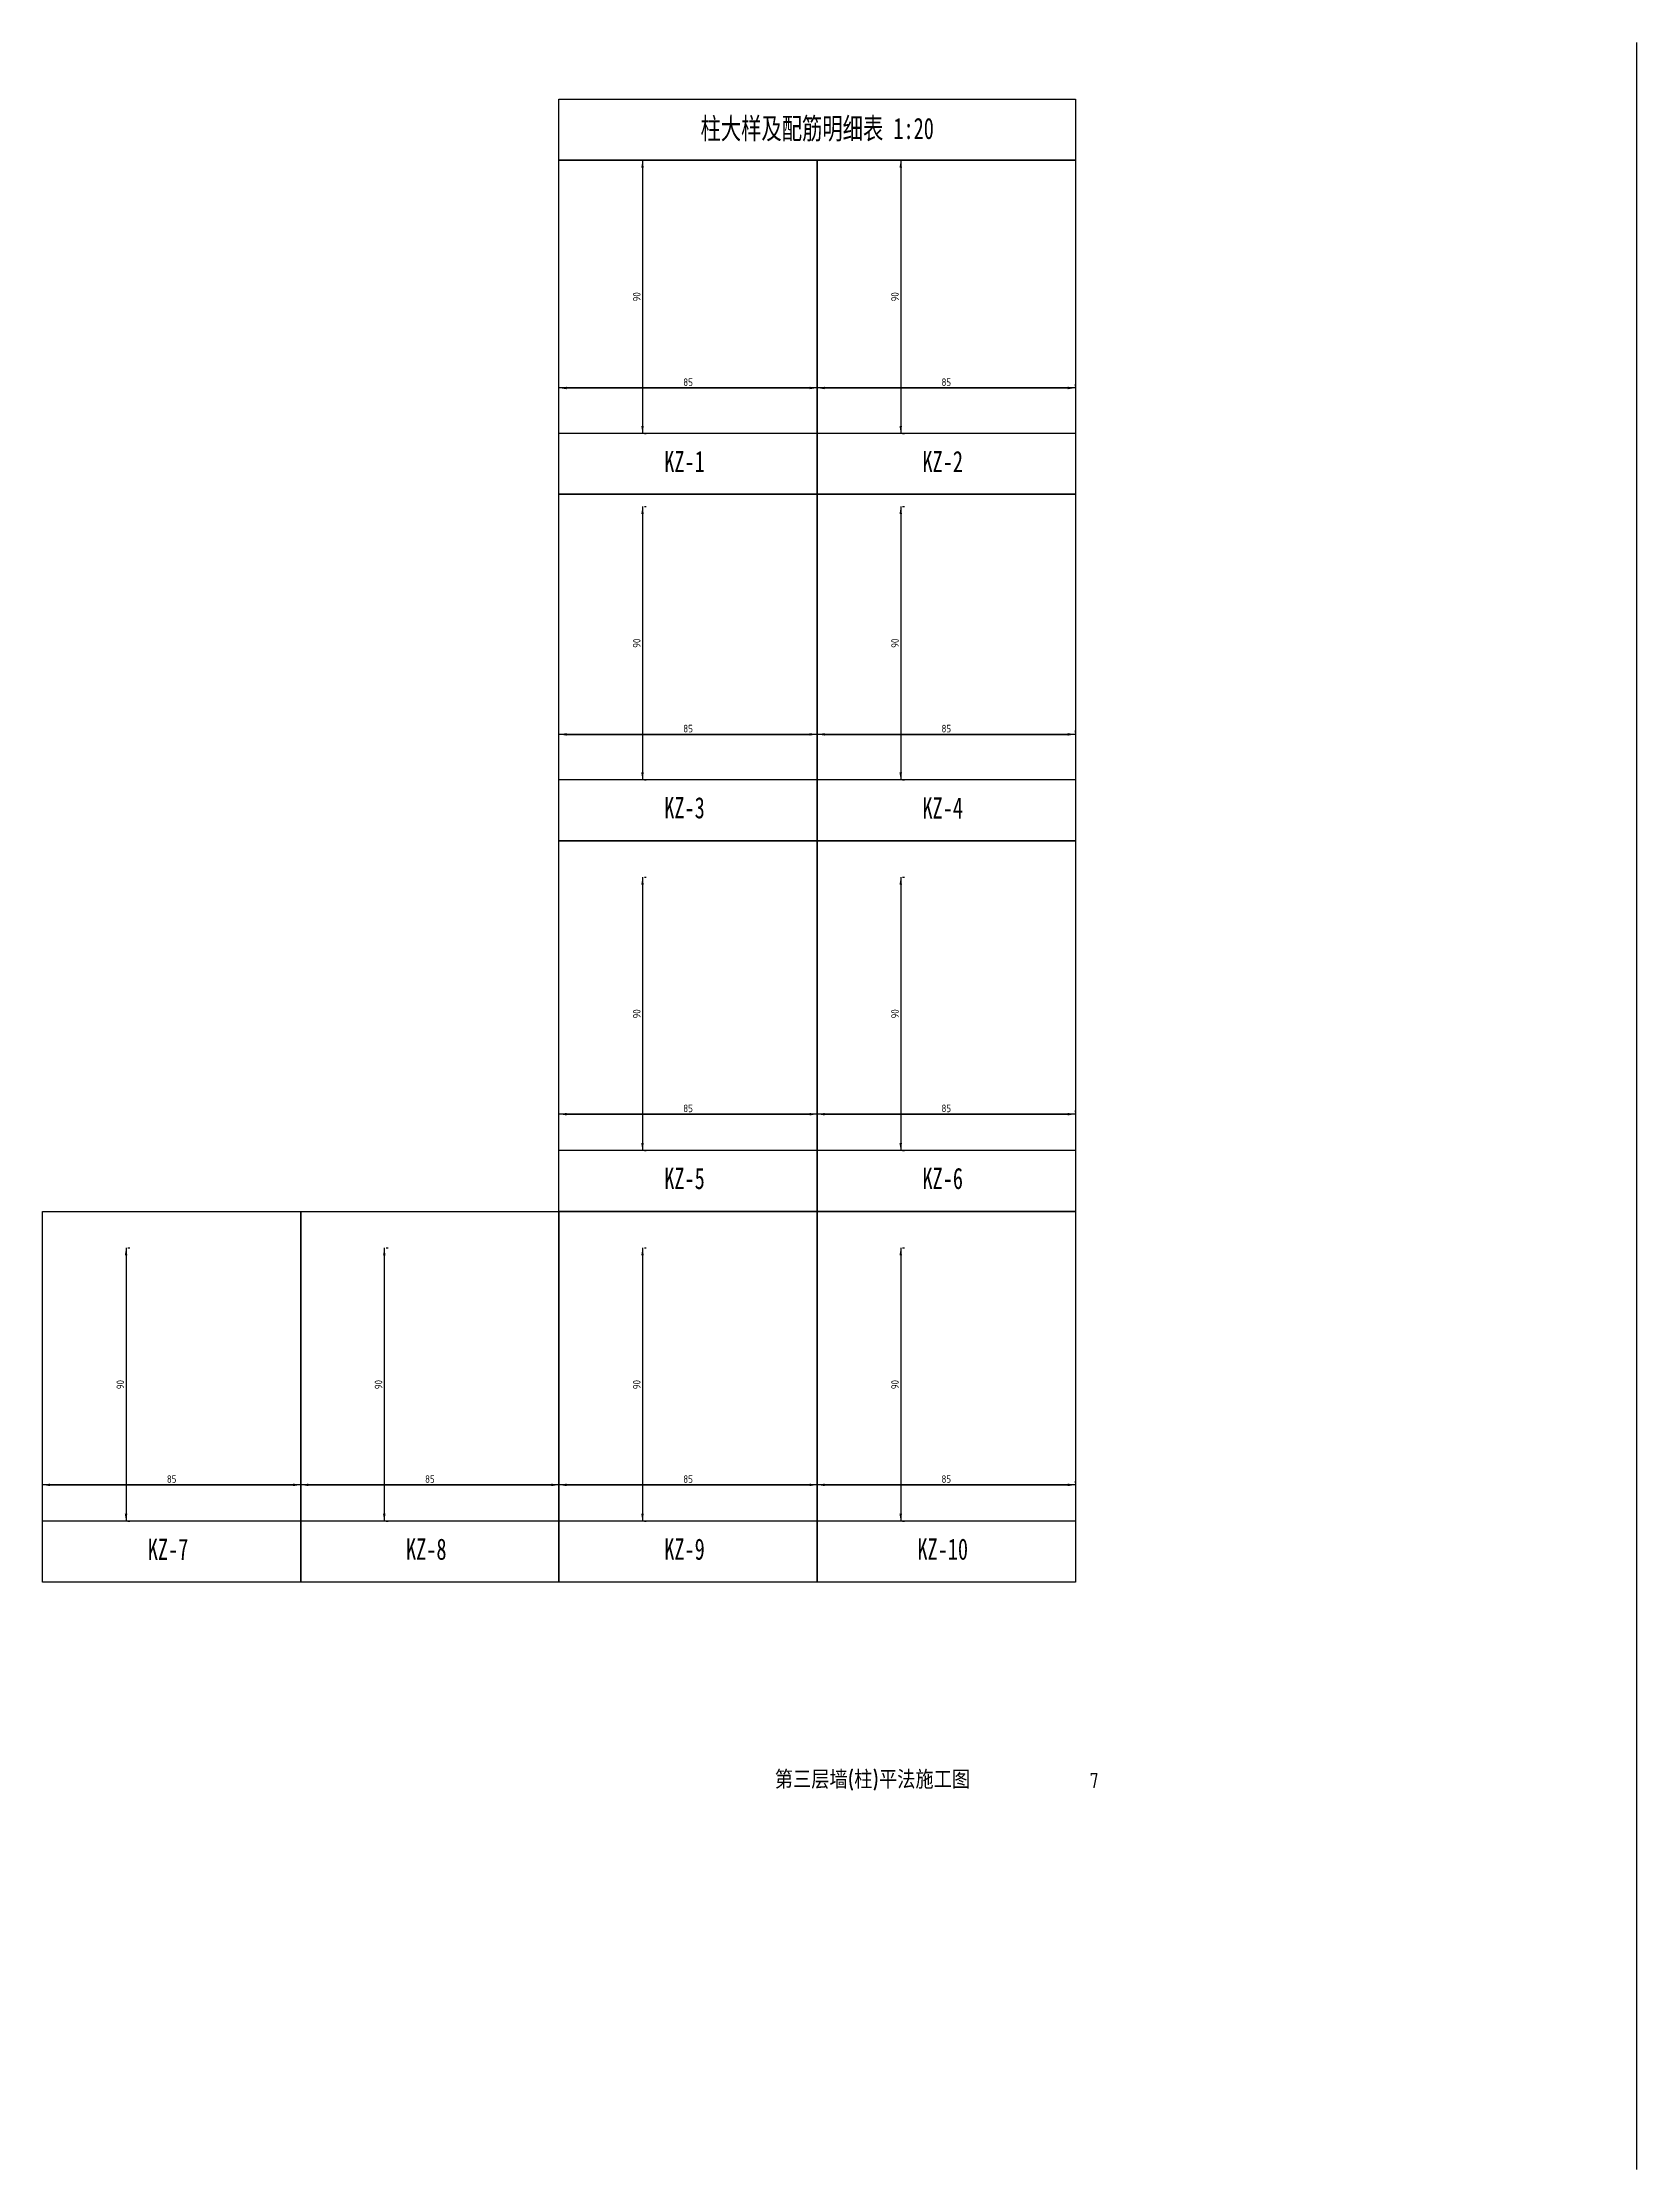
# Model space of a CAD drawing. Header units: millimetres. Extents: x 0 to 5000, y -622 to 594.
# Drawn here: x 2475 to 3000, y -106 to 594 of the extents above; entities that cross this region are included whole.
import ezdxf

# ---------------------------------------------------------------- set-up
doc = ezdxf.new("R2010")
doc.units = ezdxf.units.MM
doc.header["$LTSCALE"] = 0.01
doc.layers.add('PUB_TEXT', color=7, linetype='Continuous')
doc.styles.add('hztxt', font='tssdeng.shx', dxfattribs={"bigfont": 'hztxt.shx'})
doc.styles.get("Standard").update_dxf_attribs({"font": 'gbenor.shx'})
doc.styles.add('宋体', font='')
doc.styles.get('宋体').set_extended_font_data('SimSun')
doc.dimstyles.new('ISO-25', dxfattribs={"dimtxt": 2.5, "dimasz": 2.5, "dimexe": 1.25, "dimexo": 0.625, "dimtad": 1, "dimtxsty": 'Standard', "dimcen": 2.5, "dimadec": 0, "dimazin": 0, "dimtfac": 1, "dimtmove": 0, "dimatfit": 3, "dimfxl": 1, "dimarcsym": 0})

# ---------------------------------------------------------------- blocks, each defined once
blk = doc.blocks.new('*D31')
at = {"layer": 'Defpoints', "color": 0, "lineweight": -2, "transparency": 16777216}
for p, q in [((2645.317091291072, 480.9344465247777), (2645.317091291072, 481.5594465247777)), ((2647.817091291072, 480.3094465247777), (2727.817091291072, 480.3094465247777)), ((2730.317091291072, 480.9344465247777), (2730.317091291072, 481.5594465247777))]:
    blk.add_line(p, q, dxfattribs=at)
at = {"layer": 'Defpoints', "color": 0, "transparency": 16777216}
for p in [(2645.317091291072, 480.3094465247777), (2730.317091291072, 480.3094465247777), (2730.317091291072, 480.3094465247777)]:
    blk.add_point(p, dxfattribs=at)
for points in [[(2647.817091291072, 480.7261131914444), (2647.817091291072, 479.8927798581111), (2645.317091291072, 480.3094465247777)], [(2727.817091291072, 480.7261131914444), (2727.817091291072, 479.8927798581111), (2730.317091291072, 480.3094465247777)]]:
    blk.add_solid(points, dxfattribs=at)
at = {"layer": 'Defpoints', "color": 0, "transparency": 16777216, "insert": (2687.817091291072, 482.210878994082), "char_height": 2.5, "attachment_point": 5}
blk.add_mtext('85', dxfattribs=at)
blk = doc.blocks.new('*D32')
at = {"layer": 'Defpoints', "color": 0, "lineweight": -2, "transparency": 16777216}
for p, q in [((2673.442091291073, 555.309446524778), (2674.06709129108, 555.309446524778)), ((2672.81709129108, 552.809446524778), (2672.81709129108, 467.809446524778)), ((2673.442091291073, 465.309446524778), (2674.06709129108, 465.309446524778))]:
    blk.add_line(p, q, dxfattribs=at)
at = {"layer": 'Defpoints', "color": 0, "transparency": 16777216}
for p in [(2672.817091291073, 555.309446524778), (2672.817091291073, 465.309446524778), (2672.81709129108, 465.309446524778)]:
    blk.add_point(p, dxfattribs=at)
for points in [[(2672.400424624414, 552.809446524778), (2673.233757957747, 552.809446524778), (2672.81709129108, 555.309446524778)], [(2672.400424624414, 467.809446524778), (2673.233757957747, 467.809446524778), (2672.81709129108, 465.309446524778)]]:
    blk.add_solid(points, dxfattribs=at)
at = {"layer": 'Defpoints', "color": 0, "transparency": 16777216, "insert": (2670.915658821775, 510.3094465247771), "char_height": 2.5, "attachment_point": 5, "rotation": 90}
blk.add_mtext('90', dxfattribs=at)
blk = doc.blocks.new('*D33')
at = {"layer": 'Defpoints', "color": 0, "lineweight": -2, "transparency": 16777216}
for p, q in [((2730.317091291072, 480.9344465247777), (2730.317091291072, 481.5594465247777)), ((2732.817091291072, 480.3094465247777), (2812.817091291072, 480.3094465247777)), ((2815.317091291072, 480.9344465247777), (2815.317091291072, 481.5594465247777))]:
    blk.add_line(p, q, dxfattribs=at)
at = {"layer": 'Defpoints', "color": 0, "transparency": 16777216}
for p in [(2730.317091291072, 480.3094465247777), (2815.317091291072, 480.3094465247777), (2815.317091291072, 480.3094465247777)]:
    blk.add_point(p, dxfattribs=at)
for points in [[(2732.817091291072, 480.7261131914444), (2732.817091291072, 479.8927798581111), (2730.317091291072, 480.3094465247777)], [(2812.817091291072, 480.7261131914444), (2812.817091291072, 479.8927798581111), (2815.317091291072, 480.3094465247777)]]:
    blk.add_solid(points, dxfattribs=at)
at = {"layer": 'Defpoints', "color": 0, "transparency": 16777216, "insert": (2772.817091291072, 482.210878994082), "char_height": 2.5, "attachment_point": 5}
blk.add_mtext('85', dxfattribs=at)
blk = doc.blocks.new('*D34')
at = {"layer": 'Defpoints', "color": 0, "lineweight": -2, "transparency": 16777216}
for p, q in [((2758.442091291073, 555.309446524778), (2759.067091291081, 555.309446524778)), ((2757.817091291081, 552.809446524778), (2757.817091291081, 467.809446524778)), ((2758.442091291073, 465.309446524778), (2759.067091291081, 465.309446524778))]:
    blk.add_line(p, q, dxfattribs=at)
at = {"layer": 'Defpoints', "color": 0, "transparency": 16777216}
for p in [(2757.817091291073, 555.309446524778), (2757.817091291073, 465.309446524778), (2757.817091291081, 465.309446524778)]:
    blk.add_point(p, dxfattribs=at)
for points in [[(2757.400424624414, 552.809446524778), (2758.233757957747, 552.809446524778), (2757.817091291081, 555.309446524778)], [(2757.400424624414, 467.809446524778), (2758.233757957747, 467.809446524778), (2757.817091291081, 465.309446524778)]]:
    blk.add_solid(points, dxfattribs=at)
at = {"layer": 'Defpoints', "color": 0, "transparency": 16777216, "insert": (2755.915658821776, 510.3094465247771), "char_height": 2.5, "attachment_point": 5, "rotation": 90}
blk.add_mtext('90', dxfattribs=at)
blk = doc.blocks.new('*D35')
at = {"layer": 'Defpoints', "color": 0, "lineweight": -2, "transparency": 16777216}
for p, q in [((2645.317091291072, 366.9344465247777), (2645.317091291072, 367.5594465247777)), ((2647.817091291072, 366.3094465247777), (2727.817091291072, 366.3094465247777)), ((2730.317091291072, 366.9344465247777), (2730.317091291072, 367.5594465247777))]:
    blk.add_line(p, q, dxfattribs=at)
at = {"layer": 'Defpoints', "color": 0, "transparency": 16777216}
for p in [(2645.317091291072, 366.3094465247777), (2730.317091291072, 366.3094465247777), (2730.317091291072, 366.3094465247777)]:
    blk.add_point(p, dxfattribs=at)
for points in [[(2647.817091291072, 366.7261131914444), (2647.817091291072, 365.8927798581111), (2645.317091291072, 366.3094465247777)], [(2727.817091291072, 366.7261131914444), (2727.817091291072, 365.8927798581111), (2730.317091291072, 366.3094465247777)]]:
    blk.add_solid(points, dxfattribs=at)
at = {"layer": 'Defpoints', "color": 0, "transparency": 16777216, "insert": (2687.817091291072, 368.210878994082), "char_height": 2.5, "attachment_point": 5}
blk.add_mtext('85', dxfattribs=at)
blk = doc.blocks.new('*D36')
at = {"layer": 'Defpoints', "color": 0, "lineweight": -2, "transparency": 16777216}
for p, q in [((2673.442091291073, 441.309446524778), (2674.067091291081, 441.309446524778)), ((2672.817091291081, 438.809446524778), (2672.817091291081, 353.8094465247779)), ((2673.442091291073, 351.3094465247779), (2674.067091291081, 351.3094465247779))]:
    blk.add_line(p, q, dxfattribs=at)
at = {"layer": 'Defpoints', "color": 0, "transparency": 16777216}
for p in [(2672.817091291073, 441.309446524778), (2672.817091291073, 351.3094465247779), (2672.817091291081, 351.3094465247779)]:
    blk.add_point(p, dxfattribs=at)
for points in [[(2672.400424624414, 438.809446524778), (2673.233757957747, 438.809446524778), (2672.817091291081, 441.309446524778)], [(2672.400424624414, 353.8094465247779), (2673.233757957747, 353.8094465247779), (2672.817091291081, 351.3094465247779)]]:
    blk.add_solid(points, dxfattribs=at)
at = {"layer": 'Defpoints', "color": 0, "transparency": 16777216, "insert": (2670.915658821776, 396.3094465247771), "char_height": 2.5, "attachment_point": 5, "rotation": 90}
blk.add_mtext('90', dxfattribs=at)
blk = doc.blocks.new('*D37')
at = {"layer": 'Defpoints', "color": 0, "lineweight": -2, "transparency": 16777216}
for p, q in [((2730.317091291072, 366.9344465247777), (2730.317091291072, 367.5594465247777)), ((2732.817091291072, 366.3094465247777), (2812.817091291072, 366.3094465247777)), ((2815.317091291072, 366.9344465247777), (2815.317091291072, 367.5594465247777))]:
    blk.add_line(p, q, dxfattribs=at)
at = {"layer": 'Defpoints', "color": 0, "transparency": 16777216}
for p in [(2730.317091291072, 366.3094465247777), (2815.317091291072, 366.3094465247777), (2815.317091291072, 366.3094465247777)]:
    blk.add_point(p, dxfattribs=at)
for points in [[(2732.817091291072, 366.7261131914444), (2732.817091291072, 365.8927798581111), (2730.317091291072, 366.3094465247777)], [(2812.817091291072, 366.7261131914444), (2812.817091291072, 365.8927798581111), (2815.317091291072, 366.3094465247777)]]:
    blk.add_solid(points, dxfattribs=at)
at = {"layer": 'Defpoints', "color": 0, "transparency": 16777216, "insert": (2772.817091291072, 368.210878994082), "char_height": 2.5, "attachment_point": 5}
blk.add_mtext('85', dxfattribs=at)
blk = doc.blocks.new('*D38')
at = {"layer": 'Defpoints', "color": 0, "lineweight": -2, "transparency": 16777216}
for p, q in [((2758.442091291073, 441.309446524778), (2759.067091291081, 441.309446524778)), ((2757.817091291081, 438.809446524778), (2757.817091291081, 353.8094465247779)), ((2758.442091291073, 351.3094465247779), (2759.067091291081, 351.3094465247779))]:
    blk.add_line(p, q, dxfattribs=at)
at = {"layer": 'Defpoints', "color": 0, "transparency": 16777216}
for p in [(2757.817091291073, 441.309446524778), (2757.817091291073, 351.3094465247779), (2757.817091291081, 351.3094465247779)]:
    blk.add_point(p, dxfattribs=at)
for points in [[(2757.400424624414, 438.809446524778), (2758.233757957747, 438.809446524778), (2757.817091291081, 441.309446524778)], [(2757.400424624414, 353.8094465247779), (2758.233757957747, 353.8094465247779), (2757.817091291081, 351.3094465247779)]]:
    blk.add_solid(points, dxfattribs=at)
at = {"layer": 'Defpoints', "color": 0, "transparency": 16777216, "insert": (2755.915658821776, 396.309446524777), "char_height": 2.5, "attachment_point": 5, "rotation": 90}
blk.add_mtext('90', dxfattribs=at)
blk = doc.blocks.new('*D39')
at = {"layer": 'Defpoints', "color": 0, "lineweight": -2, "transparency": 16777216}
for p, q in [((2645.317091291072, 241.9344465247777), (2645.317091291072, 242.5594465247777)), ((2647.817091291072, 241.3094465247777), (2727.817091291072, 241.3094465247777)), ((2730.317091291072, 241.9344465247777), (2730.317091291072, 242.5594465247777))]:
    blk.add_line(p, q, dxfattribs=at)
at = {"layer": 'Defpoints', "color": 0, "transparency": 16777216}
for p in [(2645.317091291072, 241.3094465247777), (2730.317091291072, 241.3094465247777), (2730.317091291072, 241.3094465247777)]:
    blk.add_point(p, dxfattribs=at)
for points in [[(2647.817091291072, 241.7261131914444), (2647.817091291072, 240.8927798581111), (2645.317091291072, 241.3094465247777)], [(2727.817091291072, 241.7261131914444), (2727.817091291072, 240.8927798581111), (2730.317091291072, 241.3094465247777)]]:
    blk.add_solid(points, dxfattribs=at)
at = {"layer": 'Defpoints', "color": 0, "transparency": 16777216, "insert": (2687.817091291072, 243.210878994082), "char_height": 2.5, "attachment_point": 5}
blk.add_mtext('85', dxfattribs=at)
blk = doc.blocks.new('*D40')
at = {"layer": 'Defpoints', "color": 0, "lineweight": -2, "transparency": 16777216}
for p, q in [((2672.817091291082, 316.8094465247779), (2672.817091291082, 231.8094465247779)), ((2673.442091291073, 319.3094465247779), (2674.067091291082, 319.3094465247779)), ((2673.442091291073, 229.3094465247779), (2674.067091291082, 229.3094465247779))]:
    blk.add_line(p, q, dxfattribs=at)
at = {"layer": 'Defpoints', "color": 0, "transparency": 16777216}
for p in [(2672.817091291073, 319.3094465247779), (2672.817091291073, 229.3094465247779), (2672.817091291082, 229.3094465247779)]:
    blk.add_point(p, dxfattribs=at)
for points in [[(2672.400424624415, 316.8094465247779), (2673.233757957748, 316.8094465247779), (2672.817091291082, 319.3094465247779)], [(2672.400424624415, 231.8094465247779), (2673.233757957748, 231.8094465247779), (2672.817091291082, 229.3094465247779)]]:
    blk.add_solid(points, dxfattribs=at)
at = {"layer": 'Defpoints', "color": 0, "transparency": 16777216, "insert": (2670.915658821777, 274.3094465247771), "char_height": 2.5, "attachment_point": 5, "rotation": 90}
blk.add_mtext('90', dxfattribs=at)
blk = doc.blocks.new('*D41')
at = {"layer": 'Defpoints', "color": 0, "lineweight": -2, "transparency": 16777216}
for p, q in [((2730.317091291072, 241.9344465247777), (2730.317091291072, 242.5594465247777)), ((2732.817091291072, 241.3094465247777), (2812.817091291072, 241.3094465247777)), ((2815.317091291072, 241.9344465247777), (2815.317091291072, 242.5594465247777))]:
    blk.add_line(p, q, dxfattribs=at)
at = {"layer": 'Defpoints', "color": 0, "transparency": 16777216}
for p in [(2730.317091291072, 241.3094465247777), (2815.317091291072, 241.3094465247777), (2815.317091291072, 241.3094465247777)]:
    blk.add_point(p, dxfattribs=at)
for points in [[(2732.817091291072, 241.7261131914444), (2732.817091291072, 240.8927798581111), (2730.317091291072, 241.3094465247777)], [(2812.817091291072, 241.7261131914444), (2812.817091291072, 240.8927798581111), (2815.317091291072, 241.3094465247777)]]:
    blk.add_solid(points, dxfattribs=at)
at = {"layer": 'Defpoints', "color": 0, "transparency": 16777216, "insert": (2772.817091291072, 243.210878994082), "char_height": 2.5, "attachment_point": 5}
blk.add_mtext('85', dxfattribs=at)
blk = doc.blocks.new('*D42')
at = {"layer": 'Defpoints', "color": 0, "lineweight": -2, "transparency": 16777216}
for p, q in [((2757.817091291082, 316.8094465247779), (2757.817091291082, 231.8094465247779)), ((2758.442091291073, 319.3094465247779), (2759.067091291082, 319.3094465247779)), ((2758.442091291073, 229.3094465247779), (2759.067091291082, 229.3094465247779))]:
    blk.add_line(p, q, dxfattribs=at)
at = {"layer": 'Defpoints', "color": 0, "transparency": 16777216}
for p in [(2757.817091291073, 319.3094465247779), (2757.817091291073, 229.3094465247779), (2757.817091291082, 229.3094465247779)]:
    blk.add_point(p, dxfattribs=at)
for points in [[(2757.400424624415, 316.8094465247779), (2758.233757957748, 316.8094465247779), (2757.817091291082, 319.3094465247779)], [(2757.400424624415, 231.8094465247779), (2758.233757957748, 231.8094465247779), (2757.817091291082, 229.3094465247779)]]:
    blk.add_solid(points, dxfattribs=at)
at = {"layer": 'Defpoints', "color": 0, "transparency": 16777216, "insert": (2755.915658821777, 274.309446524777), "char_height": 2.5, "attachment_point": 5, "rotation": 90}
blk.add_mtext('90', dxfattribs=at)
blk = doc.blocks.new('*D43')
at = {"layer": 'Defpoints', "color": 0, "lineweight": -2, "transparency": 16777216}
for p, q in [((2475.317091291072, 119.9344465247777), (2475.317091291072, 120.5594465247777)), ((2477.817091291072, 119.3094465247777), (2557.817091291072, 119.3094465247777)), ((2560.317091291072, 119.9344465247777), (2560.317091291072, 120.5594465247777))]:
    blk.add_line(p, q, dxfattribs=at)
at = {"layer": 'Defpoints', "color": 0, "transparency": 16777216}
for p in [(2475.317091291072, 119.3094465247777), (2560.317091291072, 119.3094465247777), (2560.317091291072, 119.3094465247777)]:
    blk.add_point(p, dxfattribs=at)
for points in [[(2477.817091291072, 119.7261131914444), (2477.817091291072, 118.8927798581111), (2475.317091291072, 119.3094465247777)], [(2557.817091291072, 119.7261131914444), (2557.817091291072, 118.8927798581111), (2560.317091291072, 119.3094465247777)]]:
    blk.add_solid(points, dxfattribs=at)
at = {"layer": 'Defpoints', "color": 0, "transparency": 16777216, "insert": (2517.817091291072, 121.210878994082), "char_height": 2.5, "attachment_point": 5}
blk.add_mtext('85', dxfattribs=at)
blk = doc.blocks.new('*D44')
at = {"layer": 'Defpoints', "color": 0, "lineweight": -2, "transparency": 16777216}
for p, q in [((2503.442091291073, 197.3094465247779), (2504.067091291084, 197.3094465247779)), ((2502.817091291084, 194.8094465247779), (2502.817091291084, 109.8094465247778)), ((2503.442091291073, 107.3094465247778), (2504.067091291084, 107.3094465247778))]:
    blk.add_line(p, q, dxfattribs=at)
at = {"layer": 'Defpoints', "color": 0, "transparency": 16777216}
for p in [(2502.817091291073, 197.3094465247779), (2502.817091291073, 107.3094465247778), (2502.817091291084, 107.3094465247778)]:
    blk.add_point(p, dxfattribs=at)
for points in [[(2502.400424624417, 194.8094465247779), (2503.23375795775, 194.8094465247779), (2502.817091291084, 197.3094465247779)], [(2502.400424624417, 109.8094465247778), (2503.23375795775, 109.8094465247778), (2502.817091291084, 107.3094465247778)]]:
    blk.add_solid(points, dxfattribs=at)
at = {"layer": 'Defpoints', "color": 0, "transparency": 16777216, "insert": (2500.915658821779, 152.3094465247771), "char_height": 2.5, "attachment_point": 5, "rotation": 90}
blk.add_mtext('90', dxfattribs=at)
blk = doc.blocks.new('*D45')
at = {"layer": 'Defpoints', "color": 0, "lineweight": -2, "transparency": 16777216}
for p, q in [((2560.317091291072, 119.9344465247777), (2560.317091291072, 120.5594465247777)), ((2562.817091291072, 119.3094465247777), (2642.817091291072, 119.3094465247777)), ((2645.317091291072, 119.9344465247777), (2645.317091291072, 120.5594465247777))]:
    blk.add_line(p, q, dxfattribs=at)
at = {"layer": 'Defpoints', "color": 0, "transparency": 16777216}
for p in [(2560.317091291072, 119.3094465247777), (2645.317091291072, 119.3094465247777), (2645.317091291072, 119.3094465247777)]:
    blk.add_point(p, dxfattribs=at)
for points in [[(2562.817091291072, 119.7261131914444), (2562.817091291072, 118.8927798581111), (2560.317091291072, 119.3094465247777)], [(2642.817091291072, 119.7261131914444), (2642.817091291072, 118.8927798581111), (2645.317091291072, 119.3094465247777)]]:
    blk.add_solid(points, dxfattribs=at)
at = {"layer": 'Defpoints', "color": 0, "transparency": 16777216, "insert": (2602.817091291072, 121.210878994082), "char_height": 2.5, "attachment_point": 5}
blk.add_mtext('85', dxfattribs=at)
blk = doc.blocks.new('*D46')
at = {"layer": 'Defpoints', "color": 0, "lineweight": -2, "transparency": 16777216}
for p, q in [((2588.442091291073, 197.3094465247779), (2589.067091291084, 197.3094465247779)), ((2587.817091291084, 194.8094465247779), (2587.817091291084, 109.8094465247778)), ((2588.442091291073, 107.3094465247778), (2589.067091291084, 107.3094465247778))]:
    blk.add_line(p, q, dxfattribs=at)
at = {"layer": 'Defpoints', "color": 0, "transparency": 16777216}
for p in [(2587.817091291073, 197.3094465247779), (2587.817091291073, 107.3094465247778), (2587.817091291084, 107.3094465247778)]:
    blk.add_point(p, dxfattribs=at)
for points in [[(2587.400424624417, 194.8094465247779), (2588.23375795775, 194.8094465247779), (2587.817091291084, 197.3094465247779)], [(2587.400424624417, 109.8094465247778), (2588.23375795775, 109.8094465247778), (2587.817091291084, 107.3094465247778)]]:
    blk.add_solid(points, dxfattribs=at)
at = {"layer": 'Defpoints', "color": 0, "transparency": 16777216, "insert": (2585.915658821779, 152.3094465247771), "char_height": 2.5, "attachment_point": 5, "rotation": 90}
blk.add_mtext('90', dxfattribs=at)
blk = doc.blocks.new('*D47')
at = {"layer": 'Defpoints', "color": 0, "lineweight": -2, "transparency": 16777216}
for p, q in [((2645.317091291072, 119.9344465247777), (2645.317091291072, 120.5594465247777)), ((2647.817091291072, 119.3094465247777), (2727.817091291072, 119.3094465247777)), ((2730.317091291072, 119.9344465247777), (2730.317091291072, 120.5594465247777))]:
    blk.add_line(p, q, dxfattribs=at)
at = {"layer": 'Defpoints', "color": 0, "transparency": 16777216}
for p in [(2645.317091291072, 119.3094465247777), (2730.317091291072, 119.3094465247777), (2730.317091291072, 119.3094465247777)]:
    blk.add_point(p, dxfattribs=at)
for points in [[(2647.817091291072, 119.7261131914444), (2647.817091291072, 118.8927798581111), (2645.317091291072, 119.3094465247777)], [(2727.817091291072, 119.7261131914444), (2727.817091291072, 118.8927798581111), (2730.317091291072, 119.3094465247777)]]:
    blk.add_solid(points, dxfattribs=at)
at = {"layer": 'Defpoints', "color": 0, "transparency": 16777216, "insert": (2687.817091291072, 121.210878994082), "char_height": 2.5, "attachment_point": 5}
blk.add_mtext('85', dxfattribs=at)
blk = doc.blocks.new('*D48')
at = {"layer": 'Defpoints', "color": 0, "lineweight": -2, "transparency": 16777216}
for p, q in [((2673.442091291073, 197.3094465247779), (2674.067091291084, 197.3094465247779)), ((2672.817091291084, 194.8094465247779), (2672.817091291084, 109.8094465247778)), ((2673.442091291073, 107.3094465247778), (2674.067091291084, 107.3094465247778))]:
    blk.add_line(p, q, dxfattribs=at)
at = {"layer": 'Defpoints', "color": 0, "transparency": 16777216}
for p in [(2672.817091291073, 197.3094465247779), (2672.817091291073, 107.3094465247778), (2672.817091291084, 107.3094465247778)]:
    blk.add_point(p, dxfattribs=at)
for points in [[(2672.400424624417, 194.8094465247779), (2673.23375795775, 194.8094465247779), (2672.817091291084, 197.3094465247779)], [(2672.400424624417, 109.8094465247778), (2673.23375795775, 109.8094465247778), (2672.817091291084, 107.3094465247778)]]:
    blk.add_solid(points, dxfattribs=at)
at = {"layer": 'Defpoints', "color": 0, "transparency": 16777216, "insert": (2670.915658821779, 152.309446524777), "char_height": 2.5, "attachment_point": 5, "rotation": 90}
blk.add_mtext('90', dxfattribs=at)
blk = doc.blocks.new('*D49')
at = {"layer": 'Defpoints', "color": 0, "lineweight": -2, "transparency": 16777216}
for p, q in [((2730.317091291072, 119.9344465247777), (2730.317091291072, 120.5594465247777)), ((2732.817091291072, 119.3094465247777), (2812.817091291072, 119.3094465247777)), ((2815.317091291072, 119.9344465247777), (2815.317091291072, 120.5594465247777))]:
    blk.add_line(p, q, dxfattribs=at)
at = {"layer": 'Defpoints', "color": 0, "transparency": 16777216}
for p in [(2730.317091291072, 119.3094465247777), (2815.317091291072, 119.3094465247777), (2815.317091291072, 119.3094465247777)]:
    blk.add_point(p, dxfattribs=at)
for points in [[(2732.817091291072, 119.7261131914444), (2732.817091291072, 118.8927798581111), (2730.317091291072, 119.3094465247777)], [(2812.817091291072, 119.7261131914444), (2812.817091291072, 118.8927798581111), (2815.317091291072, 119.3094465247777)]]:
    blk.add_solid(points, dxfattribs=at)
at = {"layer": 'Defpoints', "color": 0, "transparency": 16777216, "insert": (2772.817091291072, 121.210878994082), "char_height": 2.5, "attachment_point": 5}
blk.add_mtext('85', dxfattribs=at)
blk = doc.blocks.new('*D50')
at = {"layer": 'Defpoints', "color": 0, "lineweight": -2, "transparency": 16777216}
for p, q in [((2758.442091291073, 197.3094465247779), (2759.067091291085, 197.3094465247779)), ((2757.817091291085, 194.8094465247779), (2757.817091291085, 109.8094465247778)), ((2758.442091291073, 107.3094465247778), (2759.067091291085, 107.3094465247778))]:
    blk.add_line(p, q, dxfattribs=at)
at = {"layer": 'Defpoints', "color": 0, "transparency": 16777216}
for p in [(2757.817091291073, 197.3094465247779), (2757.817091291073, 107.3094465247778), (2757.817091291085, 107.3094465247778)]:
    blk.add_point(p, dxfattribs=at)
for points in [[(2757.400424624419, 194.8094465247779), (2758.233757957752, 194.8094465247779), (2757.817091291085, 197.3094465247779)], [(2757.400424624419, 109.8094465247778), (2758.233757957752, 109.8094465247778), (2757.817091291085, 107.3094465247778)]]:
    blk.add_solid(points, dxfattribs=at)
at = {"layer": 'Defpoints', "color": 0, "transparency": 16777216, "insert": (2755.915658821781, 152.309446524777), "char_height": 2.5, "attachment_point": 5, "rotation": 90}
blk.add_mtext('90', dxfattribs=at)
blk = doc.blocks.new('*U75')
at = {"color": 3}
blk.add_line((0, 350), (0, -350), dxfattribs=at)
blk = doc.blocks.new('*U76')
at = {"layer": 'Defpoints', "color": 0, "linetype": 'ByBlock', "lineweight": -2, "transparency": 16777216}
blk.add_blockref('*U75', (3000, 0), dxfattribs=at)

msp = doc.modelspace()

# ---------------------------------------------------------------- linework, layer by layer
at = {"color": 3}
for p, q in [((2730.317091291072, 480.3094465247777), (2645.317091291072, 480.3094465247777)), ((2815.317091291072, 480.3094465247777), (2730.317091291072, 480.3094465247777)), ((2730.317091291072, 366.3094465247777), (2645.317091291072, 366.3094465247777)), ((2815.317091291072, 366.3094465247777), (2730.317091291072, 366.3094465247777)), ((2730.317091291072, 241.3094465247777), (2645.317091291072, 241.3094465247777)), ((2815.317091291072, 241.3094465247777), (2730.317091291072, 241.3094465247777)), ((2560.317091291072, 119.3094465247777), (2475.317091291072, 119.3094465247777)), ((2645.317091291072, 119.3094465247777), (2560.317091291072, 119.3094465247777)), ((2730.317091291072, 119.3094465247777), (2645.317091291072, 119.3094465247777)), ((2815.317091291072, 119.3094465247777), (2730.317091291072, 119.3094465247777))]:
    msp.add_line(p, q, dxfattribs=at)
for p, q in [((2730.317091291072, 465.3094465247777), (2645.317091291072, 465.3094465247777)), ((2815.317091291072, 465.3094465247777), (2730.317091291072, 465.3094465247777)), ((2730.317091291072, 351.3094465247777), (2645.317091291072, 351.3094465247777)), ((2815.317091291072, 351.3094465247777), (2730.317091291072, 351.3094465247777)), ((2730.317091291072, 229.3094465247777), (2645.317091291072, 229.3094465247777)), ((2815.317091291072, 229.3094465247777), (2730.317091291072, 229.3094465247777)), ((2560.317091291072, 107.3094465247777), (2475.317091291072, 107.3094465247777)), ((2645.317091291072, 107.3094465247777), (2560.317091291072, 107.3094465247777)), ((2730.317091291072, 107.3094465247777), (2645.317091291072, 107.3094465247777)), ((2815.317091291072, 107.3094465247777), (2730.317091291072, 107.3094465247777))]:
    msp.add_line(p, q)
for points in [[(2645.317091291072, 575.3094465247777), (2815.317091291072, 575.3094465247777), (2815.317091291072, 555.3094465247777), (2645.317091291072, 555.3094465247777)], [(2645.317091291072, 555.3094465247777), (2730.317091291072, 555.3094465247777), (2730.317091291072, 445.3094465247777), (2645.317091291072, 445.3094465247777)], [(2730.317091291072, 555.3094465247777), (2815.317091291072, 555.3094465247777), (2815.317091291072, 445.3094465247777), (2730.317091291072, 445.3094465247777)], [(2645.317091291072, 445.3094465247777), (2730.317091291072, 445.3094465247777), (2730.317091291072, 331.3094465247777), (2645.317091291072, 331.3094465247777)], [(2730.317091291072, 445.3094465247777), (2815.317091291072, 445.3094465247777), (2815.317091291072, 331.3094465247777), (2730.317091291072, 331.3094465247777)], [(2645.317091291072, 331.3094465247777), (2730.317091291072, 331.3094465247777), (2730.317091291072, 209.3094465247777), (2645.317091291072, 209.3094465247777)], [(2730.317091291072, 331.3094465247777), (2815.317091291072, 331.3094465247777), (2815.317091291072, 209.3094465247777), (2730.317091291072, 209.3094465247777)], [(2475.317091291072, 209.3094465247777), (2560.317091291072, 209.3094465247777), (2560.317091291072, 87.30944652477774), (2475.317091291072, 87.30944652477774)], [(2560.317091291072, 209.3094465247777), (2645.317091291072, 209.3094465247777), (2645.317091291072, 87.30944652477774), (2560.317091291072, 87.30944652477774)], [(2645.317091291072, 209.3094465247777), (2730.317091291072, 209.3094465247777), (2730.317091291072, 87.30944652477774), (2645.317091291072, 87.30944652477774)], [(2730.317091291072, 209.3094465247777), (2815.317091291072, 209.3094465247777), (2815.317091291072, 87.30944652477774), (2730.317091291072, 87.30944652477774)]]:
    msp.add_lwpolyline(points, close=True)
at = {"layer": 'Defpoints', "color": 3}
for p, q in [((2672.817091291072, 555.3094465247777), (2672.817091291072, 465.3094465247777)), ((2757.817091291072, 555.3094465247777), (2757.817091291072, 465.3094465247777)), ((2672.817091291072, 441.3094465247777), (2672.817091291072, 351.3094465247777)), ((2757.817091291072, 441.3094465247777), (2757.817091291072, 351.3094465247777)), ((2672.817091291072, 319.3094465247777), (2672.817091291072, 229.3094465247777)), ((2757.817091291072, 319.3094465247777), (2757.817091291072, 229.3094465247777)), ((2502.817091291072, 197.3094465247777), (2502.817091291072, 107.3094465247777)), ((2587.817091291072, 197.3094465247777), (2587.817091291072, 107.3094465247777)), ((2672.817091291072, 197.3094465247777), (2672.817091291072, 107.3094465247777)), ((2757.817091291072, 197.3094465247777), (2757.817091291072, 107.3094465247777))]:
    msp.add_line(p, q, dxfattribs=at)

# ---------------------------------------------------------------- block references
msp.add_blockref('*U76', (5.684341886080801e-13, 243.9999999999999), dxfattribs=at)

# ---------------------------------------------------------------- texts
at = {"insert": (2748.500000000001, 21.99999999999944), "char_height": 6, "width": 95, "attachment_point": 5, "style": 'hztxt'}
msp.add_mtext('第三层墙(柱)平法施工图', dxfattribs=at)
at = {"insert": (2821.468809112668, 21.99999999999937), "char_height": 5, "width": 20.93761822533384, "attachment_point": 5}
msp.add_mtext('7', dxfattribs=at)
at = {"layer": 'PUB_TEXT', "char_height": 7, "attachment_point": 5, "style": '宋体'}
for s, insert, width in [('\\W0.7000;柱大样及配筋明细表 1:20', (2730.317091291072, 565.3094465247777), 170.0000000000005), ('\\W0.7000;KZ-1', (2686.642209774529, 456.1054465247778), 82.65023696691011), ('{\\W0.7;KZ-2}', (2771.642209774529, 456.1054465247778), 82.65023696691011), ('{\\W0.7;KZ-3}', (2686.642209774529, 342.1054465247778), 82.65023696691011), ('{\\W0.7;KZ-4}', (2771.642209774529, 342.1054465247778), 82.65023696691011), ('{\\W0.7;KZ-5}', (2686.642209774529, 220.1054465247778), 82.65023696691011), ('{\\W0.7;KZ-6}', (2771.642209774529, 220.1054465247778), 82.65023696691011), ('{\\W0.7;KZ-7}', (2516.642209774529, 98.10544652477779), 82.65023696691011), ('{\\W0.7;KZ-8}', (2601.642209774529, 98.10544652477779), 82.65023696691011), ('{\\W0.7;KZ-9}', (2686.642209774529, 98.10544652477779), 82.65023696691011), ('{\\W0.7;KZ-10}', (2771.642209774529, 98.10544652477779), 82.65023696691011)]:
    msp.add_mtext(s, dxfattribs=dict(at, insert=insert, width=width))

# ---------------------------------------------------------------- dimensions: what is measured, and where the dimension line sits
at = {"layer": 'Defpoints', "color": 3}
for base, p1, p2, picture, middle in [((2672.81709129108, 465.309446524778), (2672.817091291072, 555.3094465247777), (2672.817091291072, 465.3094465247777), '*D32', (2670.915658821775, 510.3094465247771)), ((2757.817091291081, 465.309446524778), (2757.817091291072, 555.3094465247777), (2757.817091291072, 465.3094465247777), '*D34', (2755.915658821776, 510.3094465247771)), ((2672.817091291081, 351.3094465247779), (2672.817091291072, 441.3094465247777), (2672.817091291072, 351.3094465247777), '*D36', (2670.915658821776, 396.3094465247771)), ((2757.817091291081, 351.3094465247779), (2757.817091291072, 441.3094465247777), (2757.817091291072, 351.3094465247777), '*D38', (2755.915658821776, 396.309446524777)), ((2672.817091291082, 229.3094465247779), (2672.817091291072, 319.3094465247777), (2672.817091291072, 229.3094465247777), '*D40', (2670.915658821777, 274.3094465247771)), ((2757.817091291082, 229.3094465247779), (2757.817091291072, 319.3094465247777), (2757.817091291072, 229.3094465247777), '*D42', (2755.915658821777, 274.309446524777)), ((2502.817091291084, 107.3094465247778), (2502.817091291072, 197.3094465247777), (2502.817091291072, 107.3094465247777), '*D44', (2500.915658821779, 152.3094465247771)), ((2587.817091291084, 107.3094465247778), (2587.817091291072, 197.3094465247777), (2587.817091291072, 107.3094465247777), '*D46', (2585.915658821779, 152.3094465247771)), ((2672.817091291084, 107.3094465247778), (2672.817091291072, 197.3094465247777), (2672.817091291072, 107.3094465247777), '*D48', (2670.915658821779, 152.309446524777)), ((2757.817091291085, 107.3094465247778), (2757.817091291072, 197.3094465247777), (2757.817091291072, 107.3094465247777), '*D50', (2755.915658821781, 152.309446524777))]:
    dim = msp.add_linear_dim(base=base, p1=p1, p2=p2, angle=90, dimstyle='ISO-25', dxfattribs=at)
    dim.commit()
    dim.dimension.update_dxf_attribs({"geometry": picture, "text_midpoint": middle})
for base, p1, p2, picture, middle in [((2730.317091291072, 480.3094465247777), (2645.317091291072, 480.3094465247777), (2730.317091291072, 480.3094465247777), '*D31', (2687.817091291072, 482.210878994082)), ((2815.317091291072, 480.3094465247777), (2730.317091291072, 480.3094465247777), (2815.317091291072, 480.3094465247777), '*D33', (2772.817091291072, 482.210878994082)), ((2730.317091291072, 366.3094465247777), (2645.317091291072, 366.3094465247777), (2730.317091291072, 366.3094465247777), '*D35', (2687.817091291072, 368.210878994082)), ((2815.317091291072, 366.3094465247777), (2730.317091291072, 366.3094465247777), (2815.317091291072, 366.3094465247777), '*D37', (2772.817091291072, 368.210878994082)), ((2730.317091291072, 241.3094465247777), (2645.317091291072, 241.3094465247777), (2730.317091291072, 241.3094465247777), '*D39', (2687.817091291072, 243.210878994082)), ((2815.317091291072, 241.3094465247777), (2730.317091291072, 241.3094465247777), (2815.317091291072, 241.3094465247777), '*D41', (2772.817091291072, 243.210878994082)), ((2560.317091291072, 119.3094465247777), (2475.317091291072, 119.3094465247777), (2560.317091291072, 119.3094465247777), '*D43', (2517.817091291072, 121.210878994082)), ((2645.317091291072, 119.3094465247777), (2560.317091291072, 119.3094465247777), (2645.317091291072, 119.3094465247777), '*D45', (2602.817091291072, 121.210878994082)), ((2730.317091291072, 119.3094465247777), (2645.317091291072, 119.3094465247777), (2730.317091291072, 119.3094465247777), '*D47', (2687.817091291072, 121.210878994082)), ((2815.317091291072, 119.3094465247777), (2730.317091291072, 119.3094465247777), (2815.317091291072, 119.3094465247777), '*D49', (2772.817091291072, 121.210878994082))]:
    dim = msp.add_linear_dim(base=base, p1=p1, p2=p2, dimstyle='ISO-25', dxfattribs=at)
    dim.commit()
    dim.dimension.update_dxf_attribs({"geometry": picture, "text_midpoint": middle})

doc.saveas('drawing.dxf')
